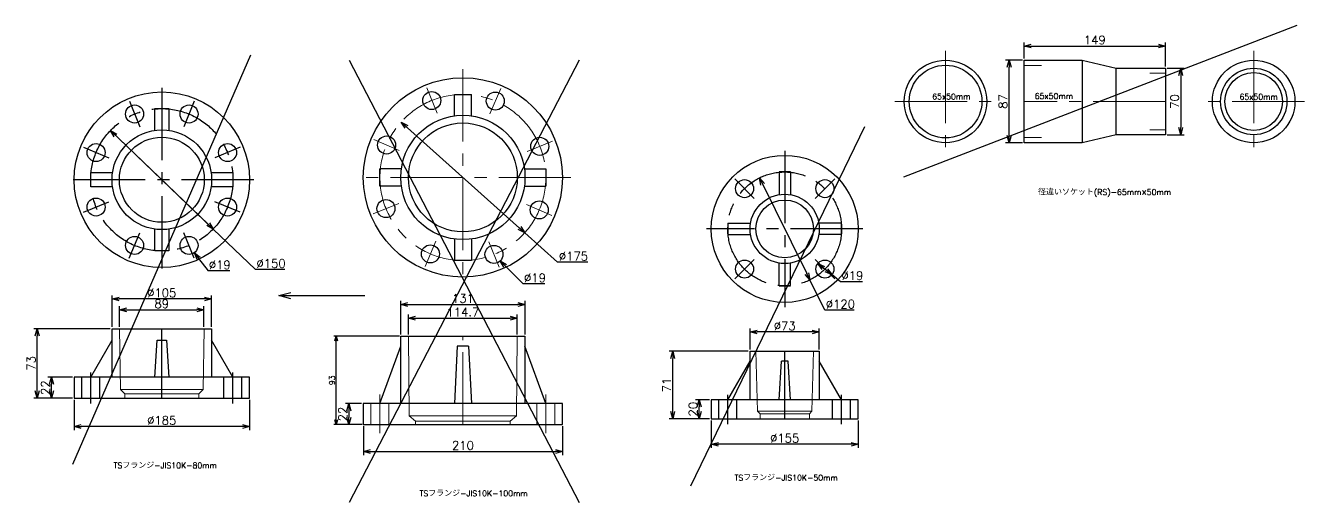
# Model space of a CAD drawing. Header units: millimetres. Extents: x -8731 to 85711, y -14522 to 31379.
# Drawn here: x 45961 to 47310, y -1990 to -1487 of the extents above; entities that cross this region are included whole.
import ezdxf

# ---------------------------------------------------------------- set-up
doc = ezdxf.new("R2010")
doc.units = ezdxf.units.MM
doc.header["$LTSCALE"] = 4
doc.header["$PDMODE"] = 99
doc.header["$PDSIZE"] = 1
doc.linetypes.add('CENTER2', pattern=[28.575, 19.05, -3.175, 3.175, -3.175])
doc.linetypes.add('HIDDEN', pattern=[9.525, 6.35, -3.175])
for name, color, linetype, lineweight in [('01_NORMAL', 7, 'Continuous', 25), ('04_HIDDEN', 2, 'HIDDEN', 13), ('05_CENTER', 4, 'CENTER2', 13), ('08_DIM', 3, 'Continuous', 13)]:
    doc.layers.add(name, color=color, linetype=linetype, lineweight=lineweight)
doc.layers.add('10_DRAFT', color=8, linetype='Continuous', lineweight=0, plot=False)
doc.styles.add('KSS_TXT', font='txt.shx', dxfattribs={"bigfont": 'extfont2.shx'})
doc.dimstyles.new('KSS_DIM', dxfattribs={"dimscale": 3, "dimtxt": 3, "dimasz": 2.5, "dimexe": 1.25, "dimexo": 0.625, "dimtad": 1, "dimdsep": 46, "dimtxsty": 'KSS_TXT', "dimblk": 'OPEN30', "dimcen": 0, "dimazin": 2, "dimtfac": 0.75, "dimtmove": 0, "dimatfit": 3, "dimldrblk": 'OPEN30', "dimfxl": 1, "dimtolj": 1, "dimarcsym": 0})
doc.dimstyles.new('KSS_DIM$3', dxfattribs={"dimscale": 3, "dimtxt": 3, "dimasz": 2.5, "dimexe": 1.25, "dimexo": 0.625, "dimtad": 1, "dimtih": 1, "dimtoh": 1, "dimdsep": 46, "dimtxsty": 'KSS_TXT', "dimblk": 'OPEN30', "dimcen": 0, "dimazin": 2, "dimtfac": 0.75, "dimtofl": 0, "dimtmove": 0, "dimatfit": 3, "dimldrblk": 'OPEN30', "dimfxl": 1, "dimtolj": 1, "dimarcsym": 0})

# ---------------------------------------------------------------- blocks, each defined once
blk = doc.blocks.new('TSフランジ-JIS10K-80mmb_1')
at = {"color": 0}
for p, q in [((-52.5, 73), (52.5, 73)), ((-52.5, 22), (-52.5, 73)), ((52.5, 73), (52.5, 22)), ((-75, 22), (-52.5, 61)), ((-7.5, 22), (-5, 61)), ((-5, 61), (5, 61)), ((5, 61), (7.5, 22)), ((75, 22), (52.5, 61)), ((-92.5, 22), (-92.5, 0)), ((92.5, 22), (-92.5, 22)), ((92.5, 0), (92.5, 22)), ((-92.5, 0), (92.5, 0))]:
    blk.add_line(p, q, dxfattribs=at)
at = {"color": 0, "linetype": 'CENTER2'}
for p, q in [((0, 0), (0, 73)), ((-75, -5.6), (-75, 27)), ((75, -5.6), (75, 27))]:
    blk.add_line(p, q, dxfattribs=at)
at = {"color": 0, "linetype": 'HIDDEN'}
for p, q in [((-84.5, 0), (-84.5, 22)), ((-65.5, 0), (-65.5, 22)), ((65.5, 0), (65.5, 22)), ((84.5, 0), (84.5, 22))]:
    blk.add_line(p, q, dxfattribs=at)
at = {"layer": '10_DRAFT'}
for p, q in [((-44.8, 73), (-43.5, 9)), ((44.8, 73), (43.5, 9)), ((-43.5, 9), (-39, 4.5)), ((-43.5, 9), (43.5, 9)), ((-39, 4.5), (-39, 0)), ((-39, 4.5), (39, 4.5)), ((43.5, 9), (39, 4.5)), ((39, 4.5), (39, 0))]:
    blk.add_line(p, q, dxfattribs=at)
blk = doc.blocks.new('_Open30')
at = {"color": 0, "linetype": 'ByBlock', "lineweight": -2}
for p, q in [((-1, 0.27), (0, 0)), ((0, 0), (-1, -0.27)), ((0, 0), (-1, 0))]:
    blk.add_line(p, q, dxfattribs=at)
blk = doc.blocks.new('*D1254')
at = {"layer": '08_DIM', "color": 0, "lineweight": -2, "transparency": 16777216}
for p, q in [((46357, -1812.8), (46357, -1777.5)), ((46488, -1812.8), (46488, -1777.5)), ((46364.5, -1781.3), (46480.5, -1781.3))]:
    blk.add_line(p, q, dxfattribs=at)
at = {"layer": 'Defpoints', "color": 0, "transparency": 16777216}
for p in [(46488, -1781.3), (46357, -1814.7), (46488, -1814.7)]:
    blk.add_point(p, dxfattribs=at)
at = {"layer": '08_DIM', "color": 0, "lineweight": -2, "transparency": 16777216, "xscale": 7.5, "yscale": 7.5, "zscale": 7.5, "rotation": 180}
blk.add_blockref('_Open30', (46357, -1781.3), dxfattribs=at)
at = {"layer": '08_DIM', "color": 0, "lineweight": -2, "transparency": 16777216, "xscale": 7.5, "yscale": 7.5, "zscale": 7.5}
blk.add_blockref('_Open30', (46488, -1781.3), dxfattribs=at)
at = {"layer": '08_DIM', "color": 0, "transparency": 16777216, "insert": (46422.5, -1774.9), "char_height": 9, "attachment_point": 5, "style": 'KSS_TXT'}
blk.add_mtext('\\A1;131', dxfattribs=at)
blk = doc.blocks.new('*D1255')
at = {"layer": '08_DIM', "color": 0, "lineweight": -2, "transparency": 16777216}
for p in [(46143.8, -1732.8), (46176.6, -1746)]:
    blk.add_line(p, (46153.7, -1746), dxfattribs=at)
at = {"layer": 'Defpoints', "color": 0, "transparency": 16777216}
for p in [(46127.9, -1711.6), (46139.3, -1726.8)]:
    blk.add_point(p, dxfattribs=at)
at = {"layer": '08_DIM', "color": 0, "lineweight": -2, "transparency": 16777216, "xscale": 7.5, "yscale": 7.5, "zscale": 7.5, "rotation": 126.8739315519597}
blk.add_blockref('_Open30', (46139.3, -1726.8), dxfattribs=at)
at = {"layer": '08_DIM', "color": 0, "transparency": 16777216, "insert": (46166.1, -1739.6), "char_height": 9, "attachment_point": 5, "style": 'KSS_TXT'}
blk.add_mtext('\\A1;%%C19', dxfattribs=at)
blk = doc.blocks.new('*D1256')
at = {"layer": '08_DIM', "color": 0, "lineweight": -2, "transparency": 16777216}
for p, q in [((46050.8, -1598), (46153.7, -1696.6)), ((46050.8, -1598), (46159.1, -1701.8)), ((46203.8, -1744.5), (46159.1, -1701.8)), ((46234.6, -1744.5), (46203.8, -1744.5))]:
    blk.add_line(p, q, dxfattribs=at)
at = {"layer": 'Defpoints', "color": 0, "transparency": 16777216}
for p in [(46050.8, -1598), (46159.1, -1701.8)]:
    blk.add_point(p, dxfattribs=at)
at = {"layer": '08_DIM', "color": 0, "lineweight": -2, "transparency": 16777216, "xscale": 7.5, "yscale": 7.5, "zscale": 7.5}
for p, rotation in [((46050.8, -1598), 136.2466781003829), ((46159.1, -1701.8), 316.2466781003829)]:
    blk.add_blockref('_Open30', p, dxfattribs=dict(at, rotation=rotation))
at = {"layer": '08_DIM', "color": 0, "transparency": 16777216, "insert": (46220.1, -1738.1), "char_height": 9, "attachment_point": 5, "style": 'KSS_TXT'}
blk.add_mtext('\\A1;%%c150', dxfattribs=at)
blk = doc.blocks.new('*U252')
at = {"color": 0, "linetype": 'CENTER2'}
blk.add_line((-5.5, 13.4), (5.5, -13.4), dxfattribs=at)
at = {"color": 0}
blk.add_circle((0, 0), 9.5, dxfattribs=at)
blk = doc.blocks.new('*U251')
at = {"color": 0, "linetype": 'ByBlock', "lineweight": -2}
blk.add_blockref('*U252', (661.9, 684.1), dxfattribs=at)
for p, rotation in [((719.3, 684.1), 315), ((621.3, 643.5), 45.00000000000001), ((759.9, 643.5), 270), ((621.3, 586.1), 90.00000000000001), ((759.9, 586.1), 225), ((661.9, 545.6), 135), ((719.3, 545.6), 180)]:
    blk.add_blockref('*U252', p, dxfattribs=dict(at, rotation=rotation))
blk = doc.blocks.new('TSフランジ-JIS10K-80mma_1')
at = {"color": 0, "linetype": 'CENTER2'}
for p, q in [((0, 96.9), (0, -96.9)), ((96.9, 0), (-96.9, 0))]:
    blk.add_line(p, q, dxfattribs=at)
at = {"color": 0}
for p, q in [((-7.5, 52), (-7.5, 75)), ((-7.5, 75), (7.5, 75)), ((7.5, 75), (7.5, 52)), ((-75, 7.5), (-52, 7.5)), ((-75, -7.5), (-75, 7.5)), ((52, 7.5), (75, 7.5)), ((75, 7.5), (75, -7.5)), ((-52, -7.5), (-75, -7.5)), ((75, -7.5), (52, -7.5)), ((-7.5, -75), (-7.5, -52)), ((7.5, -52), (7.5, -75)), ((7.5, -75), (-7.5, -75))]:
    blk.add_line(p, q, dxfattribs=at)
for radius in [92.5, 52.5, 44.8]:
    blk.add_circle((0, 0), radius, dxfattribs=at)
at = {"color": 0, "linetype": 'CENTER2'}
blk.add_circle((0, 0), 75, dxfattribs=at)
at = {"color": 0}
blk.add_blockref('*U251', (-690.6, -614.8), dxfattribs=at)
blk = doc.blocks.new('*D1257')
at = {"layer": '08_DIM', "color": 0, "lineweight": -2, "transparency": 16777216}
for p, q in [((46060.4, -1805), (46060.4, -1783.1)), ((46067.9, -1786.9), (46141.9, -1786.9)), ((46149.4, -1805), (46149.4, -1783.1))]:
    blk.add_line(p, q, dxfattribs=at)
at = {"layer": 'Defpoints', "color": 0, "transparency": 16777216}
for p in [(46149.4, -1786.9), (46060.4, -1806.9), (46149.4, -1806.9)]:
    blk.add_point(p, dxfattribs=at)
at = {"layer": '08_DIM', "color": 0, "lineweight": -2, "transparency": 16777216, "xscale": 7.5, "yscale": 7.5, "zscale": 7.5, "rotation": 180}
blk.add_blockref('_Open30', (46060.4, -1786.9), dxfattribs=at)
at = {"layer": '08_DIM', "color": 0, "lineweight": -2, "transparency": 16777216, "xscale": 7.5, "yscale": 7.5, "zscale": 7.5}
blk.add_blockref('_Open30', (46149.4, -1786.9), dxfattribs=at)
at = {"layer": '08_DIM', "color": 0, "transparency": 16777216, "insert": (46104.9, -1780.5), "char_height": 9, "attachment_point": 5, "style": 'KSS_TXT'}
blk.add_mtext('\\A1;89', dxfattribs=at)
blk = doc.blocks.new('*D1258')
at = {"layer": '08_DIM', "color": 0, "lineweight": -2, "transparency": 16777216}
for p, q in [((46012.4, -1881.8), (46012.4, -1913.6)), ((46197.4, -1881.8), (46197.4, -1913.6)), ((46189.9, -1909.8), (46019.9, -1909.8))]:
    blk.add_line(p, q, dxfattribs=at)
at = {"layer": 'Defpoints', "color": 0, "transparency": 16777216}
for p in [(46012.4, -1879.9), (46197.4, -1879.9), (46012.4, -1909.8)]:
    blk.add_point(p, dxfattribs=at)
at = {"layer": '08_DIM', "color": 0, "lineweight": -2, "transparency": 16777216, "xscale": 7.5, "yscale": 7.5, "zscale": 7.5, "rotation": 180}
blk.add_blockref('_Open30', (46012.4, -1909.8), dxfattribs=at)
at = {"layer": '08_DIM', "color": 0, "lineweight": -2, "transparency": 16777216, "xscale": 7.5, "yscale": 7.5, "zscale": 7.5}
blk.add_blockref('_Open30', (46197.4, -1909.8), dxfattribs=at)
at = {"layer": '08_DIM', "color": 0, "transparency": 16777216, "insert": (46104.9, -1903.4), "char_height": 9, "attachment_point": 5, "style": 'KSS_TXT'}
blk.add_mtext('\\A1;%%c185', dxfattribs=at)
blk = doc.blocks.new('*D1259')
at = {"layer": '08_DIM', "color": 0, "lineweight": -2, "transparency": 16777216}
for p, q in [((46052.4, -1805), (46052.4, -1771.8)), ((46149.9, -1775.5), (46059.9, -1775.5)), ((46157.4, -1805), (46157.4, -1771.8))]:
    blk.add_line(p, q, dxfattribs=at)
at = {"layer": 'Defpoints', "color": 0, "transparency": 16777216}
for p in [(46052.4, -1775.5), (46052.4, -1806.9), (46157.4, -1806.9)]:
    blk.add_point(p, dxfattribs=at)
at = {"layer": '08_DIM', "color": 0, "lineweight": -2, "transparency": 16777216, "xscale": 7.5, "yscale": 7.5, "zscale": 7.5, "rotation": 180}
blk.add_blockref('_Open30', (46052.4, -1775.5), dxfattribs=at)
at = {"layer": '08_DIM', "color": 0, "lineweight": -2, "transparency": 16777216, "xscale": 7.5, "yscale": 7.5, "zscale": 7.5}
blk.add_blockref('_Open30', (46157.4, -1775.5), dxfattribs=at)
at = {"layer": '08_DIM', "color": 0, "transparency": 16777216, "insert": (46104.9, -1769.1), "char_height": 9, "attachment_point": 5, "style": 'KSS_TXT'}
blk.add_mtext('\\A1;%%c105', dxfattribs=at)
blk = doc.blocks.new('*D1260')
at = {"layer": '08_DIM', "color": 0, "lineweight": -2, "transparency": 16777216}
for p, q in [((46050.6, -1806.9), (45969.8, -1806.9)), ((45973.5, -1872.4), (45973.5, -1814.4)), ((46010.6, -1879.9), (45969.8, -1879.9))]:
    blk.add_line(p, q, dxfattribs=at)
at = {"layer": 'Defpoints', "color": 0, "transparency": 16777216}
for p in [(45973.5, -1806.9), (46052.4, -1806.9), (46012.4, -1879.9)]:
    blk.add_point(p, dxfattribs=at)
at = {"layer": '08_DIM', "color": 0, "lineweight": -2, "transparency": 16777216, "xscale": 7.5, "yscale": 7.5, "zscale": 7.5}
for p, rotation in [((45973.5, -1806.9), 90), ((45973.5, -1879.9), 270)]:
    blk.add_blockref('_Open30', p, dxfattribs=dict(at, rotation=rotation))
at = {"layer": '08_DIM', "color": 0, "transparency": 16777216, "insert": (45967.2, -1843.4), "char_height": 9, "attachment_point": 5, "rotation": 90, "style": 'KSS_TXT'}
blk.add_mtext('\\A1;73', dxfattribs=at)
blk = doc.blocks.new('*D1261')
at = {"layer": '08_DIM', "color": 0, "lineweight": -2, "transparency": 16777216}
for p, q in [((46010.6, -1857.9), (45984.8, -1857.9)), ((45988.5, -1872.4), (45988.5, -1865.4)), ((46010.6, -1879.9), (45984.8, -1879.9))]:
    blk.add_line(p, q, dxfattribs=at)
at = {"layer": 'Defpoints', "color": 0, "transparency": 16777216}
for p in [(45988.5, -1857.9), (46012.4, -1857.9), (46012.4, -1879.9)]:
    blk.add_point(p, dxfattribs=at)
at = {"layer": '08_DIM', "color": 0, "lineweight": -2, "transparency": 16777216, "xscale": 7.5, "yscale": 7.5, "zscale": 7.5}
for p, rotation in [((45988.5, -1857.9), 90), ((45988.5, -1879.9), 270)]:
    blk.add_blockref('_Open30', p, dxfattribs=dict(at, rotation=rotation))
at = {"layer": '08_DIM', "color": 0, "transparency": 16777216, "insert": (45982.2, -1868.9), "char_height": 9, "attachment_point": 5, "rotation": 90, "style": 'KSS_TXT'}
blk.add_mtext('\\A1;22', dxfattribs=at)
blk = doc.blocks.new('TSフランジ-JIS10K-50mmb_1')
at = {"color": 0}
for p, q in [((-36.5, 71), (36.5, 71)), ((-36.5, 20), (-36.5, 71)), ((36.5, 71), (36.5, 20)), ((-60, 20), (-36.5, 60.7)), ((-6, 20), (-3.5, 60.7)), ((3.5, 60.7), (-3.5, 60.7)), ((6, 20), (3.5, 60.7)), ((60, 20), (36.5, 60.7)), ((77.5, 20), (-77.5, 20)), ((-77.5, 20), (-77.5, 0)), ((77.5, 0), (77.5, 20)), ((-77.5, 0), (77.5, 0))]:
    blk.add_line(p, q, dxfattribs=at)
at = {"color": 0, "linetype": 'CENTER2'}
for p, q in [((0, 0), (0, 71)), ((-60, -5.6), (-60, 25.3)), ((60, -5.6), (60, 25.3))]:
    blk.add_line(p, q, dxfattribs=at)
at = {"color": 0, "linetype": 'HIDDEN'}
for p, q in [((-69.5, 0), (-69.5, 20)), ((-50.5, 0), (-50.5, 20)), ((50.5, 0), (50.5, 20)), ((69.5, 0), (69.5, 20))]:
    blk.add_line(p, q, dxfattribs=at)
at = {"layer": '10_DRAFT'}
for p, q in [((-30.4, 71), (-28.7, 8)), ((30.4, 71), (28.7, 8)), ((-28.7, 8), (28.7, 8)), ((-28.7, 8), (-26, 5)), ((-26, 5), (-26, 0)), ((-26, 5), (26, 5)), ((28.7, 8), (26, 5)), ((26, 5), (26, 0))]:
    blk.add_line(p, q, dxfattribs=at)
blk = doc.blocks.new('*D1296')
at = {"layer": '08_DIM', "color": 0, "lineweight": -2, "transparency": 16777216}
for p, q in [((46735.3, -1647.9), (46785.2, -1748.7)), ((46804.3, -1787.3), (46788.5, -1755.4)), ((46835, -1787.3), (46804.3, -1787.3))]:
    blk.add_line(p, q, dxfattribs=at)
at = {"layer": 'Defpoints', "color": 0, "transparency": 16777216}
for p in [(46735.3, -1647.9), (46788.5, -1755.4)]:
    blk.add_point(p, dxfattribs=at)
at = {"layer": '08_DIM', "color": 0, "lineweight": -2, "transparency": 16777216, "xscale": 7.5, "yscale": 7.5, "zscale": 7.5}
for p, rotation in [((46735.3, -1647.9), 116.3220893073178), ((46788.5, -1755.4), 296.3220893073178)]:
    blk.add_blockref('_Open30', p, dxfattribs=dict(at, rotation=rotation))
at = {"layer": '08_DIM', "color": 0, "transparency": 16777216, "insert": (46820.6, -1780.9), "char_height": 9, "attachment_point": 5, "style": 'KSS_TXT'}
blk.add_mtext('\\A1;%%C120', dxfattribs=at)
blk = doc.blocks.new('TSフランジ-JIS10K-50mma_1')
at = {"color": 0, "linetype": 'CENTER2'}
for p, q in [((0, 82.4), (0, -82.4)), ((-52.7, 52.7), (-32.2, 32.2)), ((52.7, 52.7), (32.2, 32.2)), ((82.4, 0), (-82.4, 0)), ((-52.7, -52.7), (-32.2, -32.2)), ((52.7, -52.7), (32.2, -32.2))]:
    blk.add_line(p, q, dxfattribs=at)
at = {"color": 0}
for p, q in [((6, 60), (-6, 60)), ((-6, 59.7), (-6, 36)), ((6, 60), (6, 36)), ((-60, 6), (-60, -6)), ((-60, 6), (-36, 6)), ((59.7, 6), (36, 6)), ((60, -6), (60, 6)), ((-59.7, -6), (-36, -6)), ((60, -6), (36, -6)), ((-6, -60), (-6, -36)), ((6, -59.7), (6, -36)), ((-6, -60), (6, -60))]:
    blk.add_line(p, q, dxfattribs=at)
for centre, radius in [((0, 0), 77.5), ((-42.4, 42.4), 9.5), ((42.4, 42.4), 9.5), ((0, 0), 36.5), ((0, 0), 30.4), ((-42.4, -42.4), 9.5), ((42.4, -42.4), 9.5)]:
    blk.add_circle(centre, radius, dxfattribs=at)
at = {"color": 0, "linetype": 'CENTER2'}
blk.add_circle((0, 0), 60, dxfattribs=at)
blk = doc.blocks.new('*D1297')
at = {"layer": '08_DIM', "color": 0, "lineweight": -2, "transparency": 16777216}
for p, q in [((46796.9, -1738.2), (46805.9, -1745.3)), ((46820.9, -1757.3), (46811.8, -1750)), ((46843.8, -1757.3), (46820.9, -1757.3))]:
    blk.add_line(p, q, dxfattribs=at)
at = {"layer": 'Defpoints', "color": 0, "transparency": 16777216}
for p in [(46796.9, -1738.2), (46811.8, -1750)]:
    blk.add_point(p, dxfattribs=at)
at = {"layer": '08_DIM', "color": 0, "lineweight": -2, "transparency": 16777216, "xscale": 7.5, "yscale": 7.5, "zscale": 7.5}
for p, rotation in [((46796.9, -1738.2), 141.5576997804488), ((46811.8, -1750), 321.5576997804488)]:
    blk.add_blockref('_Open30', p, dxfattribs=dict(at, rotation=rotation))
at = {"layer": '08_DIM', "color": 0, "transparency": 16777216, "insert": (46833.3, -1750.9), "char_height": 9, "attachment_point": 5, "style": 'KSS_TXT'}
blk.add_mtext('\\A1;%%C19', dxfattribs=at)
blk = doc.blocks.new('*D1298')
at = {"layer": '08_DIM', "color": 0, "lineweight": -2, "transparency": 16777216}
for p, q in [((46684.4, -1903.5), (46684.4, -1932.3)), ((46839.4, -1903.5), (46839.4, -1932.3)), ((46831.9, -1928.6), (46691.9, -1928.6))]:
    blk.add_line(p, q, dxfattribs=at)
at = {"layer": 'Defpoints', "color": 0, "transparency": 16777216}
for p in [(46684.4, -1901.6), (46839.4, -1901.6), (46684.4, -1928.6)]:
    blk.add_point(p, dxfattribs=at)
at = {"layer": '08_DIM', "color": 0, "lineweight": -2, "transparency": 16777216, "xscale": 7.5, "yscale": 7.5, "zscale": 7.5, "rotation": 180}
blk.add_blockref('_Open30', (46684.4, -1928.6), dxfattribs=at)
at = {"layer": '08_DIM', "color": 0, "lineweight": -2, "transparency": 16777216, "xscale": 7.5, "yscale": 7.5, "zscale": 7.5}
blk.add_blockref('_Open30', (46839.4, -1928.6), dxfattribs=at)
at = {"layer": '08_DIM', "color": 0, "transparency": 16777216, "insert": (46761.9, -1922.2), "char_height": 9, "attachment_point": 5, "style": 'KSS_TXT'}
blk.add_mtext('\\A1;%%c155', dxfattribs=at)
blk = doc.blocks.new('*D1299')
at = {"layer": '08_DIM', "color": 0, "lineweight": -2, "transparency": 16777216}
for p, q in [((46725.4, -1828.8), (46725.4, -1806.5)), ((46798.4, -1828.8), (46798.4, -1806.5)), ((46790.9, -1810.2), (46732.9, -1810.2))]:
    blk.add_line(p, q, dxfattribs=at)
at = {"layer": 'Defpoints', "color": 0, "transparency": 16777216}
for p in [(46725.4, -1810.2), (46725.4, -1830.6), (46798.4, -1830.6)]:
    blk.add_point(p, dxfattribs=at)
at = {"layer": '08_DIM', "color": 0, "lineweight": -2, "transparency": 16777216, "xscale": 7.5, "yscale": 7.5, "zscale": 7.5, "rotation": 180}
blk.add_blockref('_Open30', (46725.4, -1810.2), dxfattribs=at)
at = {"layer": '08_DIM', "color": 0, "lineweight": -2, "transparency": 16777216, "xscale": 7.5, "yscale": 7.5, "zscale": 7.5}
blk.add_blockref('_Open30', (46798.4, -1810.2), dxfattribs=at)
at = {"layer": '08_DIM', "color": 0, "transparency": 16777216, "insert": (46761.9, -1803.9), "char_height": 9, "attachment_point": 5, "style": 'KSS_TXT'}
blk.add_mtext('\\A1;%%c73', dxfattribs=at)
blk = doc.blocks.new('*D1300')
at = {"layer": '08_DIM', "color": 0, "lineweight": -2, "transparency": 16777216}
for p, q in [((46723.5, -1830.6), (46640, -1830.6)), ((46643.8, -1894.1), (46643.8, -1838.1)), ((46682.5, -1901.6), (46640, -1901.6))]:
    blk.add_line(p, q, dxfattribs=at)
at = {"layer": 'Defpoints', "color": 0, "transparency": 16777216}
for p in [(46643.8, -1830.6), (46725.4, -1830.6), (46684.4, -1901.6)]:
    blk.add_point(p, dxfattribs=at)
at = {"layer": '08_DIM', "color": 0, "lineweight": -2, "transparency": 16777216, "xscale": 7.5, "yscale": 7.5, "zscale": 7.5}
for p, rotation in [((46643.8, -1830.6), 90), ((46643.8, -1901.6), 270)]:
    blk.add_blockref('_Open30', p, dxfattribs=dict(at, rotation=rotation))
at = {"layer": '08_DIM', "color": 0, "transparency": 16777216, "insert": (46637.4, -1866.1), "char_height": 9, "attachment_point": 5, "rotation": 90, "style": 'KSS_TXT'}
blk.add_mtext('\\A1;71', dxfattribs=at)
blk = doc.blocks.new('*D1301')
at = {"layer": '08_DIM', "color": 0, "lineweight": -2, "transparency": 16777216}
for p, q in [((46682.5, -1881.6), (46667.9, -1881.6)), ((46682.5, -1901.6), (46667.9, -1901.6)), ((46671.7, -1894.1), (46671.7, -1889.1))]:
    blk.add_line(p, q, dxfattribs=at)
at = {"layer": 'Defpoints', "color": 0, "transparency": 16777216}
for p in [(46671.7, -1881.6), (46684.4, -1881.6), (46684.4, -1901.6)]:
    blk.add_point(p, dxfattribs=at)
at = {"layer": '08_DIM', "color": 0, "lineweight": -2, "transparency": 16777216, "xscale": 7.5, "yscale": 7.5, "zscale": 7.5}
for p, rotation in [((46671.7, -1881.6), 90), ((46671.7, -1901.6), 270)]:
    blk.add_blockref('_Open30', p, dxfattribs=dict(at, rotation=rotation))
at = {"layer": '08_DIM', "color": 0, "transparency": 16777216, "insert": (46665.3, -1891.6), "char_height": 9, "attachment_point": 5, "rotation": 90, "style": 'KSS_TXT'}
blk.add_mtext('\\A1;20', dxfattribs=at)
blk = doc.blocks.new('径違いソケット(RS)-65mm×50mma_1_1_1')
at = {"color": 0}
for p, q in [((0, -43.5), (0, 43.5)), ((0, 43.5), (61, 43.5)), ((61, 43.5), (97, 35)), ((61, 43.5), (61, -43.5)), ((97, 35), (149, 35)), ((97, -35), (97, 35)), ((149, 35), (149, -35)), ((97, -35), (61, -43.5)), ((149, -35), (97, -35)), ((61, -43.5), (0, -43.5))]:
    blk.add_line(p, q, dxfattribs=at)
at = {"layer": '05_CENTER', "color": 0}
blk.add_line((149, 0), (0, 0), dxfattribs=at)
at = {"layer": '10_DRAFT'}
for p, q in [((0, 38), (18.2, 38)), ((149, 30), (132.4, 30)), ((0, -38), (18.2, -38)), ((149, -30), (132.4, -30))]:
    blk.add_line(p, q, dxfattribs=at)
at = {"layer": '10_DRAFT', "style": 'KSS_TXT'}
blk.add_text('65x50mm', height=6, dxfattribs=at).set_placement((11.1, 2.7))
blk = doc.blocks.new('径違いソケット(RS)-65mm×50mmc_1_1_1')
at = {"color": 0}
for radius in [43.5, 35, 30.4]:
    blk.add_circle((0, 0), radius, dxfattribs=at)
at = {"layer": '05_CENTER', "color": 0}
for p, q in [((0, 53.5), (0, -53.5)), ((53.5, 0), (-53.5, 0))]:
    blk.add_line(p, q, dxfattribs=at)
blk = doc.blocks.new('径違いソケット(RS)-65mm×50mmb_1_1_1')
at = {"color": 0}
for radius in [43.5, 38.3]:
    blk.add_circle((0, 0), radius, dxfattribs=at)
at = {"layer": '05_CENTER', "color": 0}
for p, q in [((0, 53.5), (0, -53.5)), ((-53.5, 0), (53.5, 0))]:
    blk.add_line(p, q, dxfattribs=at)
blk = doc.blocks.new('*D1805')
at = {"layer": '08_DIM', "color": 0, "lineweight": -2, "transparency": 16777216}
for p, q in [((47165.4, -1532.4), (47183.3, -1532.4)), ((47179.6, -1539.9), (47179.6, -1594.9)), ((47165.4, -1602.4), (47183.3, -1602.4))]:
    blk.add_line(p, q, dxfattribs=at)
at = {"layer": 'Defpoints', "color": 0, "transparency": 16777216}
for p in [(47163.5, -1532.4), (47163.5, -1602.4), (47179.6, -1602.4)]:
    blk.add_point(p, dxfattribs=at)
at = {"layer": '08_DIM', "color": 0, "lineweight": -2, "transparency": 16777216, "xscale": 7.5, "yscale": 7.5, "zscale": 7.5}
for p, rotation in [((47179.6, -1532.4), 90), ((47179.6, -1602.4), 270)]:
    blk.add_blockref('_Open30', p, dxfattribs=dict(at, rotation=rotation))
at = {"layer": '08_DIM', "color": 0, "transparency": 16777216, "insert": (47173.2, -1567.4), "char_height": 9, "attachment_point": 5, "rotation": 90, "style": 'KSS_TXT'}
blk.add_mtext('\\A1;70', dxfattribs=at)
blk = doc.blocks.new('*D1806')
at = {"layer": '08_DIM', "color": 0, "lineweight": -2, "transparency": 16777216}
for p, q in [((47014.5, -1522.1), (47014.5, -1505.2)), ((47022, -1509), (47156, -1509)), ((47163.5, -1530.6), (47163.5, -1505.2))]:
    blk.add_line(p, q, dxfattribs=at)
at = {"layer": 'Defpoints', "color": 0, "transparency": 16777216}
for p in [(47163.5, -1509), (47014.5, -1523.9), (47163.5, -1532.4)]:
    blk.add_point(p, dxfattribs=at)
at = {"layer": '08_DIM', "color": 0, "lineweight": -2, "transparency": 16777216, "xscale": 7.5, "yscale": 7.5, "zscale": 7.5, "rotation": 180}
blk.add_blockref('_Open30', (47014.5, -1509), dxfattribs=at)
at = {"layer": '08_DIM', "color": 0, "lineweight": -2, "transparency": 16777216, "xscale": 7.5, "yscale": 7.5, "zscale": 7.5}
blk.add_blockref('_Open30', (47163.5, -1509), dxfattribs=at)
at = {"layer": '08_DIM', "color": 0, "transparency": 16777216, "insert": (47089, -1502.6), "char_height": 9, "attachment_point": 5, "style": 'KSS_TXT'}
blk.add_mtext('\\A1;149', dxfattribs=at)
blk = doc.blocks.new('*D1807')
at = {"layer": '08_DIM', "color": 0, "lineweight": -2, "transparency": 16777216}
for p, q in [((47012.7, -1523.9), (46994.9, -1523.9)), ((46998.6, -1603.4), (46998.6, -1531.4)), ((47012.7, -1610.9), (46994.9, -1610.9))]:
    blk.add_line(p, q, dxfattribs=at)
at = {"layer": 'Defpoints', "color": 0, "transparency": 16777216}
for p in [(46998.6, -1523.9), (47014.5, -1523.9), (47014.5, -1610.9)]:
    blk.add_point(p, dxfattribs=at)
at = {"layer": '08_DIM', "color": 0, "lineweight": -2, "transparency": 16777216, "xscale": 7.5, "yscale": 7.5, "zscale": 7.5}
for p, rotation in [((46998.6, -1523.9), 90), ((46998.6, -1610.9), 270)]:
    blk.add_blockref('_Open30', p, dxfattribs=dict(at, rotation=rotation))
at = {"layer": '08_DIM', "color": 0, "transparency": 16777216, "insert": (46992.2, -1567.4), "char_height": 9, "attachment_point": 5, "rotation": 90, "style": 'KSS_TXT'}
blk.add_mtext('\\A1;87', dxfattribs=at)
blk = doc.blocks.new('*D4172')
at = {"layer": '08_DIM', "color": 0, "lineweight": -2, "transparency": 16777216}
for p, q in [((46365.1, -1812.8), (46365.1, -1792)), ((46479.8, -1812.8), (46479.8, -1792)), ((46372.6, -1795.7), (46472.3, -1795.7))]:
    blk.add_line(p, q, dxfattribs=at)
at = {"layer": 'Defpoints', "color": 0, "transparency": 16777216}
for p in [(46479.8, -1795.7), (46365.1, -1814.7), (46479.8, -1814.7)]:
    blk.add_point(p, dxfattribs=at)
at = {"layer": '08_DIM', "color": 0, "lineweight": -2, "transparency": 16777216, "xscale": 7.5, "yscale": 7.5, "zscale": 7.5, "rotation": 180}
blk.add_blockref('_Open30', (46365.1, -1795.7), dxfattribs=at)
at = {"layer": '08_DIM', "color": 0, "lineweight": -2, "transparency": 16777216, "xscale": 7.5, "yscale": 7.5, "zscale": 7.5}
blk.add_blockref('_Open30', (46479.8, -1795.7), dxfattribs=at)
at = {"layer": '08_DIM', "color": 0, "transparency": 16777216, "insert": (46422.5, -1789.3), "char_height": 9, "attachment_point": 5, "style": 'KSS_TXT'}
blk.add_mtext('\\A1;114.7', dxfattribs=at)
blk = doc.blocks.new('*D4173')
at = {"layer": '08_DIM', "color": 0, "lineweight": -2, "transparency": 16777216}
for p, q in [((46315.6, -1885.7), (46298.5, -1885.7)), ((46302.2, -1893.2), (46302.2, -1900.2)), ((46315.6, -1907.7), (46298.5, -1907.7))]:
    blk.add_line(p, q, dxfattribs=at)
at = {"layer": 'Defpoints', "color": 0, "transparency": 16777216}
for p in [(46317.5, -1885.7), (46302.2, -1907.7), (46317.5, -1907.7)]:
    blk.add_point(p, dxfattribs=at)
at = {"layer": '08_DIM', "color": 0, "lineweight": -2, "transparency": 16777216, "xscale": 7.5, "yscale": 7.5, "zscale": 7.5}
for p, rotation in [((46302.2, -1885.7), 90), ((46302.2, -1907.7), 270)]:
    blk.add_blockref('_Open30', p, dxfattribs=dict(at, rotation=rotation))
at = {"layer": '08_DIM', "color": 0, "transparency": 16777216, "insert": (46295.8, -1896.7), "char_height": 9, "attachment_point": 5, "rotation": 90, "style": 'KSS_TXT'}
blk.add_mtext('\\A1;22', dxfattribs=at)
blk = doc.blocks.new('*D4174')
at = {"layer": '08_DIM', "color": 0, "lineweight": -2, "transparency": 16777216}
for p, q in [((46355.7, -1814.7), (46286.3, -1814.7)), ((46288.8, -1902.7), (46288.8, -1819.7)), ((46316.2, -1907.7), (46286.3, -1907.7))]:
    blk.add_line(p, q, dxfattribs=at)
at = {"layer": 'Defpoints', "color": 0, "transparency": 16777216}
for p in [(46288.8, -1814.7), (46357, -1814.7), (46317.5, -1907.7)]:
    blk.add_point(p, dxfattribs=at)
at = {"layer": '08_DIM', "color": 0, "lineweight": -2, "transparency": 16777216, "xscale": 5, "yscale": 5, "zscale": 5}
for p, rotation in [((46288.8, -1814.7), 90), ((46288.8, -1907.7), 270)]:
    blk.add_blockref('_Open30', p, dxfattribs=dict(at, rotation=rotation))
at = {"layer": '08_DIM', "color": 0, "transparency": 16777216, "insert": (46284.5, -1861.2), "char_height": 6, "attachment_point": 5, "rotation": 90, "style": 'KSS_TXT'}
blk.add_mtext('\\A1;93', dxfattribs=at)
blk = doc.blocks.new('*D4175')
at = {"layer": '08_DIM', "color": 0, "lineweight": -2, "transparency": 16777216}
for p, q in [((46317.5, -1909.6), (46317.5, -1940)), ((46527.5, -1909.6), (46527.5, -1940)), ((46325, -1936.2), (46520, -1936.2))]:
    blk.add_line(p, q, dxfattribs=at)
at = {"layer": 'Defpoints', "color": 0, "transparency": 16777216}
for p in [(46317.5, -1907.7), (46527.5, -1907.7), (46527.5, -1936.2)]:
    blk.add_point(p, dxfattribs=at)
at = {"layer": '08_DIM', "color": 0, "lineweight": -2, "transparency": 16777216, "xscale": 7.5, "yscale": 7.5, "zscale": 7.5, "rotation": 180}
blk.add_blockref('_Open30', (46317.5, -1936.2), dxfattribs=at)
at = {"layer": '08_DIM', "color": 0, "lineweight": -2, "transparency": 16777216, "xscale": 7.5, "yscale": 7.5, "zscale": 7.5}
blk.add_blockref('_Open30', (46527.5, -1936.2), dxfattribs=at)
at = {"layer": '08_DIM', "color": 0, "transparency": 16777216, "insert": (46422.5, -1929.8), "char_height": 9, "attachment_point": 5, "style": 'KSS_TXT'}
blk.add_mtext('\\A1;210', dxfattribs=at)
blk = doc.blocks.new('*D4176')
at = {"layer": '08_DIM', "color": 0, "lineweight": -2, "transparency": 16777216}
for p, q in [((46486.1, -1759.7), (46467.2, -1740.7)), ((46509, -1759.7), (46486.1, -1759.7))]:
    blk.add_line(p, q, dxfattribs=at)
at = {"layer": 'Defpoints', "color": 0, "transparency": 16777216}
for p in [(46448.6, -1721.8), (46461.9, -1735.3)]:
    blk.add_point(p, dxfattribs=at)
at = {"layer": '08_DIM', "color": 0, "lineweight": -2, "transparency": 16777216, "xscale": 7.5, "yscale": 7.5, "zscale": 7.5, "rotation": 134.7462036335494}
blk.add_blockref('_Open30', (46461.9, -1735.3), dxfattribs=at)
at = {"layer": '08_DIM', "color": 0, "transparency": 16777216, "insert": (46498.5, -1753.3), "char_height": 9, "attachment_point": 5, "style": 'KSS_TXT'}
blk.add_mtext('\\A1;%%C19', dxfattribs=at)
blk = doc.blocks.new('*D4177')
at = {"layer": '08_DIM', "color": 0, "lineweight": -2, "transparency": 16777216}
for p, q in [((46357.3, -1589.1), (46482.1, -1700.8)), ((46522.3, -1736.8), (46487.7, -1705.8)), ((46554.1, -1736.8), (46522.3, -1736.8))]:
    blk.add_line(p, q, dxfattribs=at)
at = {"layer": 'Defpoints', "color": 0, "transparency": 16777216}
for p in [(46357.3, -1589.1), (46487.7, -1705.8)]:
    blk.add_point(p, dxfattribs=at)
at = {"layer": '08_DIM', "color": 0, "lineweight": -2, "transparency": 16777216, "xscale": 7.5, "yscale": 7.5, "zscale": 7.5}
for p, rotation in [((46357.3, -1589.1), 138.1616791947087), ((46487.7, -1705.8), 318.1616791947087)]:
    blk.add_blockref('_Open30', p, dxfattribs=dict(at, rotation=rotation))
at = {"layer": '08_DIM', "color": 0, "transparency": 16777216, "insert": (46539.1, -1730.4), "char_height": 9, "attachment_point": 5, "style": 'KSS_TXT'}
blk.add_mtext('\\A1;%%C175', dxfattribs=at)
blk = doc.blocks.new('TSフランジ-JIS10K-100mmb_1_1')
at = {"color": 0}
for p, q in [((-9, 64.9), (-9, 87.5)), ((-9, 87.5), (9, 87.5)), ((9, 64.9), (9, 87.5)), ((-87.5, -9), (-87.5, 9)), ((-64.9, 9), (-87.5, 9)), ((64.9, 9), (87.5, 9)), ((87.5, 9), (87.5, -9)), ((-64.9, -9), (-87.5, -9)), ((64.9, -9), (87.5, -9)), ((-9, -64.9), (-9, -87.5)), ((9, -64.9), (9, -87.5)), ((9, -87.5), (-9, -87.5))]:
    blk.add_line(p, q, dxfattribs=at)
for centre, radius in [((0, 0), 105), ((-32.8, 81.1), 9.5), ((34.2, 80.5), 9.5), ((0, 0), 65.5), ((0, 0), 57.4), ((-80.5, 34.2), 9.5), ((81.1, 32.8), 9.5), ((-81.1, -32.8), 9.5), ((80.5, -34.2), 9.5), ((-34.2, -80.5), 9.5), ((32.8, -81.1), 9.5)]:
    blk.add_circle(centre, radius, dxfattribs=at)
at = {"layer": '05_CENTER', "color": 0}
for p, q in [((0, 114), (0, -114)), ((-38.2, 94.6), (-27.3, 67.7)), ((39.9, 93.9), (28.5, 67.2)), ((-93.9, 39.9), (-67.2, 28.5)), ((94.6, 38.2), (67.7, 27.3)), ((114, 0), (-114, 0)), ((-94.6, -38.2), (-67.7, -27.3)), ((93.9, -39.9), (67.2, -28.5)), ((-39.9, -93.9), (-28.5, -67.2)), ((38.2, -94.6), (27.3, -67.7))]:
    blk.add_line(p, q, dxfattribs=at)
blk.add_circle((0, 0), 87.5, dxfattribs=at)
blk = doc.blocks.new('TSフランジ-JIS10K-100mma_1_1')
at = {"color": 0}
for p, q in [((-87.5, 22), (-65.5, 82.4)), ((-65.5, 93), (65.5, 93)), ((-65.5, 22), (-65.5, 93)), ((-6, 82.4), (-9, 22)), ((6, 82.4), (-6, 82.4)), ((6, 82.4), (9, 22)), ((65.5, 93), (65.5, 22)), ((87.5, 22), (65.5, 82.4)), ((105, 22), (-105, 22)), ((-105, 22), (-105, 0)), ((105, 0), (105, 22)), ((-105, 0), (105, 0))]:
    blk.add_line(p, q, dxfattribs=at)
at = {"layer": '04_HIDDEN', "color": 0}
for p, q in [((-97, 0), (-97, 22)), ((-78, 0), (-78, 22)), ((78, 0), (78, 22)), ((97, 0), (97, 22))]:
    blk.add_line(p, q, dxfattribs=at)
at = {"layer": '05_CENTER', "color": 0}
for p, q in [((0, 0), (0, 93)), ((-87.5, -9.3), (-87.5, 31.4)), ((87.5, -9.3), (87.5, 31.4))]:
    blk.add_line(p, q, dxfattribs=at)
at = {"layer": '10_DRAFT'}
for p, q in [((-57.3, 93), (-56.5, 9)), ((57.3, 93), (56.5, 9)), ((-56.5, 9), (-50, 3.4)), ((-56.5, 9), (56.5, 9)), ((-50, 3.4), (-50, 0)), ((-50, 3.4), (50, 3.4)), ((56.5, 9), (50, 3.4)), ((50, 3.4), (50, 0))]:
    blk.add_line(p, q, dxfattribs=at)

msp = doc.modelspace()

# ---------------------------------------------------------------- linework, layer by layer
msp.add_line((47302.16329, -1487.44318), (46887.1325, -1647.04496))
at = {"color": 3}
for p, q in [((46302.65242, -1523.97356), (46545.03835, -1989.82346)), ((46545.03835, -1523.97356), (46302.65242, -1989.82346)), ((46846.22796, -1594.20941), (46662.64571, -1972.62286))]:
    msp.add_line(p, q, dxfattribs=at)
at = {"layer": '01_NORMAL', "color": 2}
msp.add_line((46198.47023, -1518.69346), (46010.79556, -1950.01594), dxfattribs=at)

# ---------------------------------------------------------------- block references
at = {"color": 4}
for name, p in [('径違いソケット(RS)-65mm×50mmb_1_1_1', (46931.54412, -1567.42632)), ('径違いソケット(RS)-65mm×50mma_1_1_1', (47014.54412, -1567.42632)), ('径違いソケット(RS)-65mm×50mmc_1_1_1', (47256.54412, -1567.42632)), ('TSフランジ-JIS10K-100mmb_1_1', (46422.47641, -1647.46078)), ('TSフランジ-JIS10K-80mma_1', (46104.93513, -1649.89224)), ('TSフランジ-JIS10K-50mma_1', (46761.90393, -1701.64627)), ('TSフランジ-JIS10K-80mmb_1', (46104.93513, -1879.89224)), ('TSフランジ-JIS10K-100mma_1_1', (46422.47641, -1907.71033)), ('TSフランジ-JIS10K-50mmb_1', (46761.90393, -1901.64627))]:
    msp.add_blockref(name, p, dxfattribs=at)

# ---------------------------------------------------------------- texts
at = {"color": 0, "style": 'KSS_TXT'}
for s, p in [('径違いソケット(RS)-65mm×50mm', (47029.1259, -1665.92632)), ('TSフランジ-JIS10K-80mm', (46054.08289, -1953.89224)), ('TSフランジ-JIS10K-50mm', (46708.89686, -1966.85877)), ('TSフランジ-JIS10K-100mm', (46376.71531, -1983.36093))]:
    msp.add_text(s, height=6, dxfattribs=at).set_placement(p)
at = {"layer": '10_DRAFT', "style": 'KSS_TXT'}
for p in [(46917.47817, -1565.25462), (47241.57563, -1565.49168)]:
    msp.add_text('65x50mm', height=6, dxfattribs=at).set_placement(p)

# ---------------------------------------------------------------- dimensions: what is measured, and where the dimension line sits
at = {"layer": '08_DIM'}
for base, p1, p2, picture, middle in [((47163.54412, -1508.98294), (47014.54412, -1523.92632), (47163.54412, -1532.42632), '*D1806', (47089.04412, -1502.60794)), ((46149.43513, -1786.89042), (46060.43513, -1806.89224), (46149.43513, -1806.89224), '*D1257', (46104.93513, -1780.51542)), ((46487.97641, -1781.26383), (46356.97641, -1814.71033), (46487.97641, -1814.71033), '*D1254', (46422.47641, -1774.88883)), ((46479.82641, -1795.72256), (46365.12641, -1814.71033), (46479.82641, -1814.71033), '*D4172', (46422.47641, -1789.34756)), ((46527.47641, -1936.22112), (46317.47641, -1907.71033), (46527.47641, -1907.71033), '*D4175', (46422.47641, -1929.84612))]:
    dim = msp.add_linear_dim(base=base, p1=p1, p2=p2, dimstyle='KSS_DIM', override={"dimscale": 3}, dxfattribs=at)
    dim.commit()
    dim.dimension.update_dxf_attribs({"geometry": picture, "text_midpoint": middle})
for base, p1, p2, override, picture, middle in [((46998.60096, -1523.92632), (47014.54412, -1610.92632), (47014.54412, -1523.92632), {"dimscale": 3}, '*D1807', (46992.22596, -1567.42632)), ((47179.57939, -1602.42632), (47163.54412, -1532.42632), (47163.54412, -1602.42632), {"dimscale": 3}, '*D1805', (47173.20439, -1567.42632)), ((45973.52723, -1806.89224), (46012.43513, -1879.89224), (46052.43513, -1806.89224), {"dimscale": 3}, '*D1260', (45967.15223, -1843.39224)), ((46288.78818, -1814.71033), (46317.47641, -1907.71033), (46356.97641, -1814.71033), {"dimscale": 2}, '*D4174', (46284.53818, -1861.21033)), ((46643.783, -1830.64627), (46684.40393, -1901.64627), (46725.40393, -1830.64627), {"dimscale": 3}, '*D1300', (46637.408, -1866.14627)), ((45988.52723, -1857.89224), (46012.43513, -1879.89224), (46012.43513, -1857.89224), {"dimscale": 3}, '*D1261', (45982.15223, -1868.89224)), ((46302.21346, -1907.71033), (46317.47641, -1885.71033), (46317.47641, -1907.71033), {"dimscale": 3}, '*D4173', (46295.83846, -1896.71033)), ((46671.67134, -1881.64627), (46684.40393, -1901.64627), (46684.40393, -1881.64627), {"dimscale": 3}, '*D1301', (46665.29634, -1891.64627))]:
    dim = msp.add_linear_dim(base=base, p1=p1, p2=p2, angle=90, dimstyle='KSS_DIM', override=override, dxfattribs=at)
    dim.commit()
    dim.dimension.update_dxf_attribs({"geometry": picture, "text_midpoint": middle})
for p1, p2, dimstyle, override, picture, middle in [((46357.28628, -1589.09557), (46487.66654, -1705.82598), 'KSS_DIM$3', {"dimscale": 3, "dimpost": '%%C<>', "dimtix": 1, "dimatfit": 2}, '*D4177', (46539.12506, -1736.78886)), ((46050.76084, -1598.02562), (46159.10942, -1701.75886), 'KSS_DIM', {"dimscale": 3, "dimtoh": 1, "dimtix": 1, "dimatfit": 2}, '*D1256', (46220.12126, -1744.52422)), ((46735.29892, -1647.86734), (46788.50893, -1755.42521), 'KSS_DIM$3', {"dimscale": 3, "dimpost": '%%C<>', "dimtix": 1, "dimatfit": 2}, '*D1296', (46820.58132, -1787.28199)), ((46448.56679, -1721.84216), (46461.94218, -1735.33657), 'KSS_DIM$3', {"dimscale": 3, "dimpost": '%%C<>'}, '*D4176', (46498.47401, -1759.70627)), ((46796.8896, -1738.16628), (46811.77106, -1749.97908), 'KSS_DIM$3', {"dimscale": 3, "dimpost": '%%C<>', "dimtix": 1, "dimatfit": 2}, '*D1297', (46833.31699, -1757.25725))]:
    dim = msp.add_diameter_dim_2p(p1=p1, p2=p2, dimstyle=dimstyle, override=override, dxfattribs=at)
    dim.commit()
    dim.dimension.update_dxf_attribs({"geometry": picture, "text_midpoint": middle, "dimtype": 163})
dim = msp.add_diameter_dim_2p(p1=(46127.93585, -1711.5836), p2=(46139.33692, -1726.7828), dimstyle='KSS_DIM$3', override={"dimscale": 3, "dimpost": '%%C<>'}, dxfattribs=at)
dim.commit()
dim.dimension.update_dxf_attribs({"geometry": '*D1255', "text_midpoint": (46166.11536, -1739.60679)})
for base, p1, p2, picture, middle in [((46052.43513, -1775.51264), (46157.43513, -1806.89224), (46052.43513, -1806.89224), '*D1259', (46104.93513, -1769.13139)), ((46725.40393, -1810.23049), (46798.40393, -1830.64627), (46725.40393, -1830.64627), '*D1299', (46761.90393, -1803.85549)), ((46012.43513, -1909.81204), (46197.43513, -1879.89224), (46012.43513, -1879.89224), '*D1258', (46104.93513, -1903.43079)), ((46684.40393, -1928.55816), (46839.40393, -1901.64627), (46684.40393, -1901.64627), '*D1298', (46761.90393, -1922.17066))]:
    dim = msp.add_linear_dim(base=base, p1=p1, p2=p2, text='%%c<>', dimstyle='KSS_DIM', override={"dimscale": 3}, dxfattribs=at)
    dim.commit()
    dim.dimension.update_dxf_attribs({"geometry": picture, "text_midpoint": middle})

# ---------------------------------------------------------------- leaders
at = {"layer": '08_DIM', "color": 1}
msp.add_leader([(46228.45405, -1771.96382), (46318.89063, -1771.96382)], dimstyle='KSS_DIM', override={"dimscale": 5}, dxfattribs=at)

doc.saveas('drawing.dxf')
